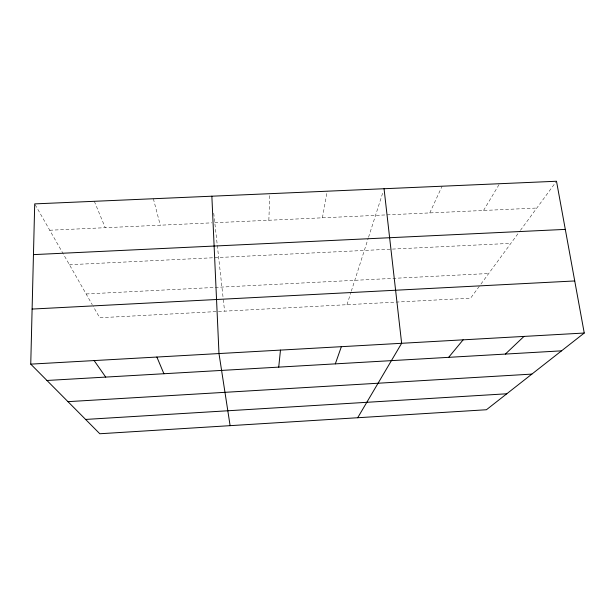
<?xml version="1.0" encoding="UTF-8"?>
<svg xmlns="http://www.w3.org/2000/svg" width="615" height="615" viewBox="0 0 615 615"><rect width="100%" height="100%" fill="white"/><g stroke="black" fill="none" stroke-linecap="round" stroke-linejoin="round"><path stroke-width="0.46" stroke-dasharray="3.08 2.31" d="M268.847 220.247L269.8 193.687M322.421 217.81L327.195 191.196M346.998 304.694L350.735 293.009M351.311 291.195L368.254 238.166M368.539 237.282L382.922 192.287M429.777 212.913L442.093 186.214M483.536 210.468L499.572 183.716M479.277 286.344L470.59 298.175L99.707 317.747L93.203 306.355M480.945 284.076L519.852 231.132M520.413 230.371L556.506 181.248M86.131 293.97L214.274 287.459M215.235 287.413L488.702 273.514M69.433 264.719L510.873 243.356M49.746 230.233L211.921 222.845M214.796 222.715L536.818 208.039M35.178 204.718L92.258 304.702M94.326 201.305L105.25 227.704M153.373 198.745L160.269 225.198M213.743 213.244L223.214 298.713M223.314 299.613L224.59 311.152"/><path stroke-width="0.92" d="M30.75 364.134L34.709 203.888L556.506 181.248L584.25 333.03L486.427 409.744L99.807 433.752L30.75 364.134L584.25 333.03M278.718 367.124L280.478 350.096M335.321 363.865L341.363 346.675M357.699 417.739L401.641 343.293L384.052 188.728M448.65 357.338L463.126 339.834M505.361 354.071L523.995 336.413M85.6 419.43L506.775 393.785M67.965 401.649L531.867 374.105M46.955 380.47L561.533 350.842M32.111 309.061L574.733 280.955M33.456 254.625L565.308 229.387M94.133 360.575L105.711 377.087M156.871 357.046L163.921 373.736M230.11 425.657L218.986 353.556L211.86 196.2"/></g></svg>
